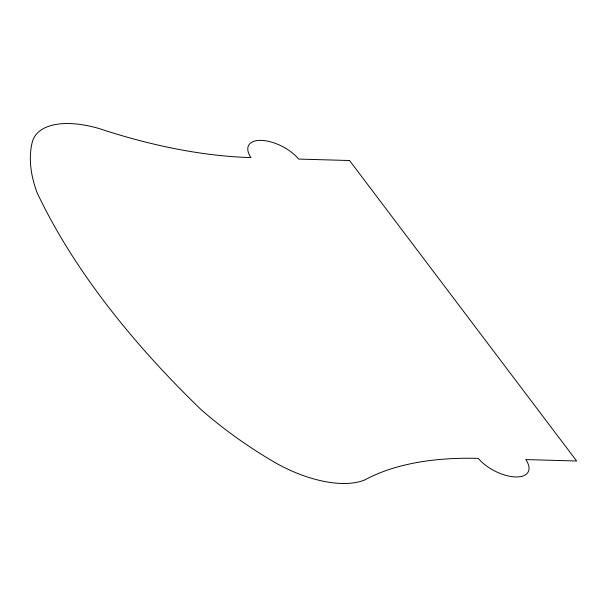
<?xml version="1.0" encoding="UTF-8"?>
<svg xmlns="http://www.w3.org/2000/svg" width="607" height="607" viewBox="0 0 607 607"><rect width="100%" height="100%" fill="white"/><g stroke="black" fill="none" stroke-linecap="round" stroke-linejoin="round"><path stroke-width="0.91" d="M349.541 160.521L298.674 159.087A30.532 14.659 27.5 0 0 261.306 140.376A30.532 14.659 27.5 0 0 250.926 157.592A378.138 181.592 27.5 0 1 99.184 128.57A86.74 41.655 27.5 0 0 31.951 143.464A251.26 120.664 27.5 0 0 37.065 192.631A765.404 367.569 27.5 0 0 200.985 409.52A251.26 120.664 27.5 0 0 271.587 460.523A86.74 41.655 27.5 0 0 364.746 479.94A378.138 181.592 27.5 0 1 478.27 458.391A30.532 14.659 27.5 0 0 515.7 476.958A30.532 14.659 27.5 0 0 525.783 459.575L576.65 461.009L349.541 160.521"/></g></svg>
